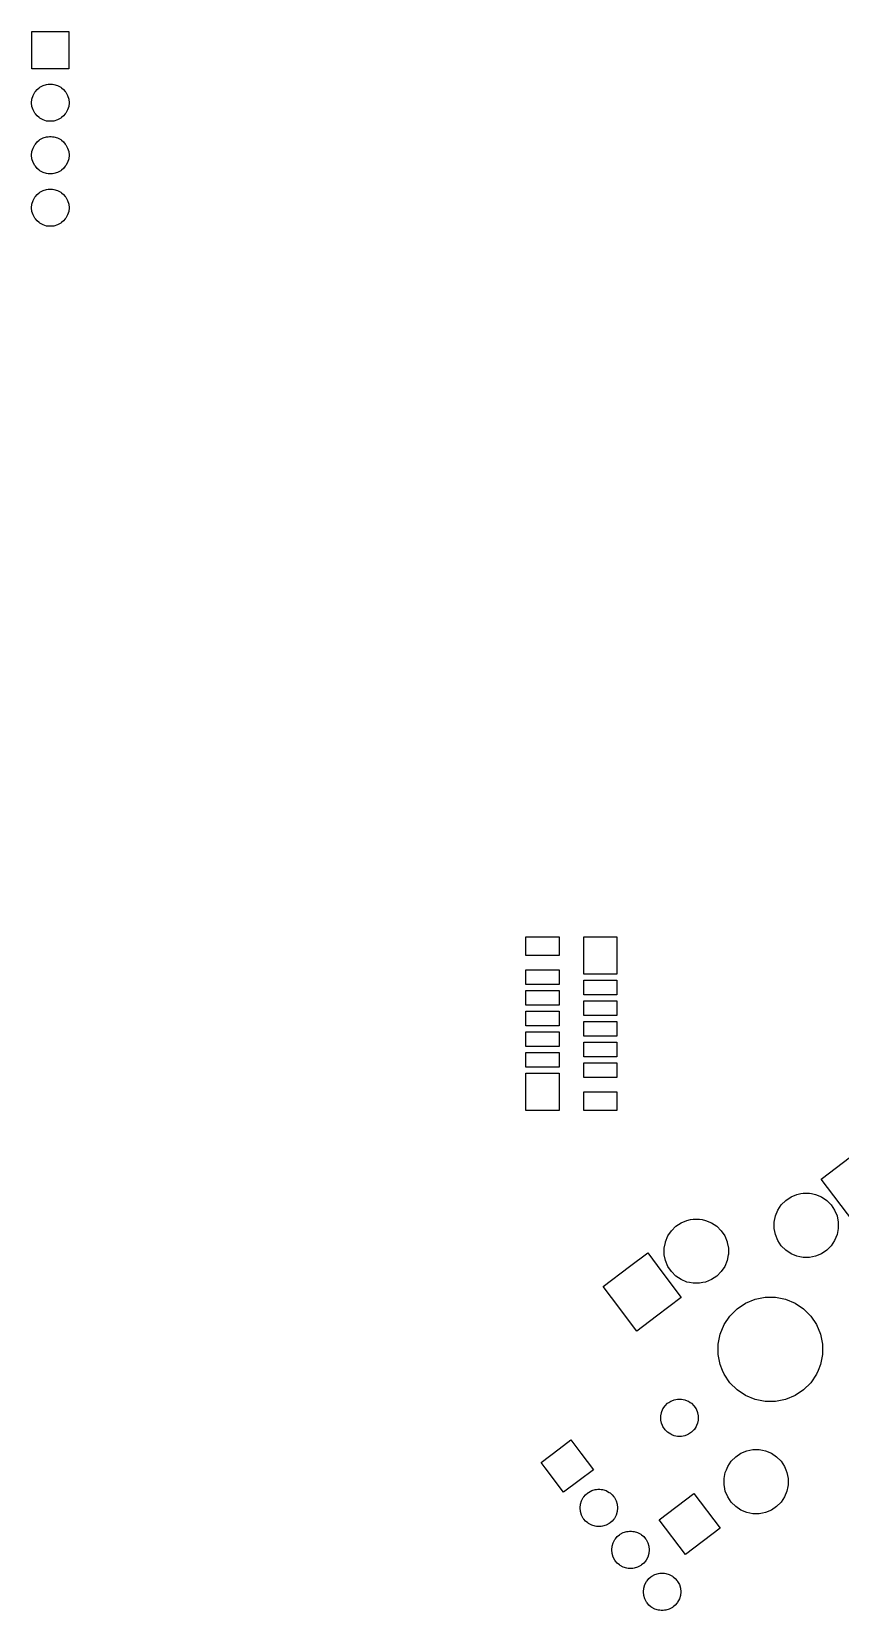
# Model space of a CAD drawing. Extents: x 0.1 to 11.1, y -13.3 to 4.6.
# Drawn here: x 5.599 to 7.139, y 1.577 to 4.584 of the extents above; entities that cross this region are included whole.
import ezdxf

# ---------------------------------------------------------------- set-up
doc = ezdxf.new("R2010")
doc.units = 0
doc.header["$MEASUREMENT"] = 0
doc.layers.add('BLACK', color=7, linetype='CONTINUOUS')

msp = doc.modelspace()

# ---------------------------------------------------------------- linework, layer by layer
at = {"layer": 'BLACK', "linetype": 'CONTINUOUS'}
for p, q in [((5.59957, 4.51295), (5.59957, 4.5839)), ((5.59957, 4.5839), (5.67051, 4.5839)), ((5.67051, 4.5839), (5.67051, 4.51295)), ((5.67051, 4.51295), (5.59957, 4.51295)), ((5.61524, 4.47806), (5.6214, 4.48136)), ((5.6214, 4.48136), (5.62809, 4.48338)), ((5.62809, 4.48338), (5.63069, 4.48364)), ((5.63069, 4.48364), (5.6333, 4.4839)), ((5.6333, 4.4839), (5.63678, 4.4839)), ((5.63678, 4.4839), (5.63939, 4.48364)), ((5.63939, 4.48364), (5.64199, 4.48338)), ((5.64199, 4.48338), (5.64868, 4.48136)), ((5.64868, 4.48136), (5.65484, 4.47806)), ((5.5994, 4.44843), (5.60008, 4.45538)), ((5.60008, 4.45538), (5.60211, 4.46207)), ((5.60211, 4.46207), (5.6054, 4.46823)), ((5.6054, 4.46823), (5.60656, 4.46964)), ((5.60656, 4.46964), (5.60984, 4.47363)), ((5.60984, 4.47363), (5.61383, 4.47691)), ((5.61383, 4.47691), (5.61524, 4.47806)), ((5.65484, 4.47806), (5.65625, 4.47691)), ((5.65625, 4.47691), (5.66024, 4.47363)), ((5.66024, 4.47363), (5.66352, 4.46964)), ((5.66352, 4.46964), (5.66468, 4.46823)), ((5.66468, 4.46823), (5.66797, 4.46207)), ((5.66797, 4.46207), (5.67, 4.45538)), ((5.67, 4.45538), (5.67068, 4.44843)), ((5.60008, 4.44147), (5.5994, 4.44843)), ((5.60211, 4.43478), (5.60008, 4.44147)), ((5.6054, 4.42862), (5.60211, 4.43478)), ((5.60656, 4.42722), (5.6054, 4.42862)), ((5.60984, 4.42322), (5.60656, 4.42722)), ((5.61383, 4.41994), (5.60984, 4.42322)), ((5.66024, 4.42322), (5.65625, 4.41994)), ((5.66352, 4.42722), (5.66024, 4.42322)), ((5.66468, 4.42862), (5.66352, 4.42722)), ((5.66797, 4.43478), (5.66468, 4.42862)), ((5.67, 4.44147), (5.66797, 4.43478)), ((5.67068, 4.44843), (5.67, 4.44147)), ((5.61524, 4.41879), (5.61383, 4.41994)), ((5.6214, 4.41549), (5.61524, 4.41879)), ((5.62809, 4.41347), (5.6214, 4.41549)), ((5.63069, 4.41321), (5.62809, 4.41347)), ((5.6333, 4.41295), (5.63069, 4.41321)), ((5.63678, 4.41295), (5.6333, 4.41295)), ((5.63939, 4.41321), (5.63678, 4.41295)), ((5.64199, 4.41347), (5.63939, 4.41321)), ((5.64868, 4.41549), (5.64199, 4.41347)), ((5.65484, 4.41879), (5.64868, 4.41549)), ((5.65625, 4.41994), (5.65484, 4.41879)), ((5.60008, 4.35538), (5.60211, 4.36207)), ((5.60211, 4.36207), (5.6054, 4.36823)), ((5.6054, 4.36823), (5.60656, 4.36963)), ((5.60656, 4.36963), (5.60984, 4.37363)), ((5.60984, 4.37363), (5.61383, 4.37691)), ((5.61383, 4.37691), (5.61524, 4.37806)), ((5.61524, 4.37806), (5.6214, 4.38136)), ((5.6214, 4.38136), (5.62809, 4.38338)), ((5.62809, 4.38338), (5.63069, 4.38364)), ((5.63069, 4.38364), (5.6333, 4.3839)), ((5.6333, 4.3839), (5.63678, 4.3839)), ((5.63678, 4.3839), (5.63939, 4.38364)), ((5.63939, 4.38364), (5.64199, 4.38338)), ((5.64199, 4.38338), (5.64868, 4.38136)), ((5.64868, 4.38136), (5.65484, 4.37806)), ((5.65484, 4.37806), (5.65625, 4.37691)), ((5.65625, 4.37691), (5.66024, 4.37363)), ((5.66024, 4.37363), (5.66352, 4.36963)), ((5.66352, 4.36963), (5.66468, 4.36823)), ((5.66468, 4.36823), (5.66797, 4.36207)), ((5.66797, 4.36207), (5.67, 4.35538)), ((5.5994, 4.34843), (5.60008, 4.35538)), ((5.60008, 4.34147), (5.5994, 4.34843)), ((5.60211, 4.33478), (5.60008, 4.34147)), ((5.6054, 4.32862), (5.60211, 4.33478)), ((5.66797, 4.33478), (5.66468, 4.32862)), ((5.67, 4.34147), (5.66797, 4.33478)), ((5.67, 4.35538), (5.67068, 4.34843)), ((5.67068, 4.34843), (5.67, 4.34147)), ((5.60656, 4.32722), (5.6054, 4.32862)), ((5.60984, 4.32322), (5.60656, 4.32722)), ((5.61383, 4.31994), (5.60984, 4.32322)), ((5.61524, 4.31879), (5.61383, 4.31994)), ((5.6214, 4.31549), (5.61524, 4.31879)), ((5.62809, 4.31347), (5.6214, 4.31549)), ((5.63069, 4.31321), (5.62809, 4.31347)), ((5.6333, 4.31295), (5.63069, 4.31321)), ((5.63678, 4.31295), (5.6333, 4.31295)), ((5.63939, 4.31321), (5.63678, 4.31295)), ((5.64199, 4.31347), (5.63939, 4.31321)), ((5.64868, 4.31549), (5.64199, 4.31347)), ((5.65484, 4.31879), (5.64868, 4.31549)), ((5.65625, 4.31994), (5.65484, 4.31879)), ((5.66024, 4.32322), (5.65625, 4.31994)), ((5.66352, 4.32722), (5.66024, 4.32322)), ((5.66468, 4.32862), (5.66352, 4.32722)), ((5.60656, 4.26964), (5.60984, 4.27363)), ((5.60984, 4.27363), (5.61383, 4.27691)), ((5.61383, 4.27691), (5.61524, 4.27806)), ((5.61524, 4.27806), (5.6214, 4.28136)), ((5.6214, 4.28136), (5.62809, 4.28338)), ((5.62809, 4.28338), (5.63069, 4.28364)), ((5.63069, 4.28364), (5.6333, 4.2839)), ((5.6333, 4.2839), (5.63678, 4.2839)), ((5.63678, 4.2839), (5.63939, 4.28364)), ((5.63939, 4.28364), (5.64199, 4.28338)), ((5.64199, 4.28338), (5.64868, 4.28136)), ((5.64868, 4.28136), (5.65484, 4.27806)), ((5.65484, 4.27806), (5.65625, 4.27691)), ((5.65625, 4.27691), (5.66024, 4.27363)), ((5.66024, 4.27363), (5.66352, 4.26964)), ((5.5994, 4.24843), (5.60008, 4.25538)), ((5.60008, 4.24147), (5.5994, 4.24843)), ((5.60008, 4.25538), (5.60211, 4.26207)), ((5.60211, 4.23478), (5.60008, 4.24147)), ((5.60211, 4.26207), (5.6054, 4.26823)), ((5.6054, 4.26823), (5.60656, 4.26964)), ((5.66352, 4.26964), (5.66468, 4.26823)), ((5.66468, 4.26823), (5.66797, 4.26207)), ((5.66797, 4.26207), (5.67, 4.25538)), ((5.67, 4.24147), (5.66797, 4.23478)), ((5.67, 4.25538), (5.67068, 4.24843)), ((5.67068, 4.24843), (5.67, 4.24147)), ((5.6054, 4.22862), (5.60211, 4.23478)), ((5.60656, 4.22722), (5.6054, 4.22862)), ((5.60984, 4.22322), (5.60656, 4.22722)), ((5.61383, 4.21994), (5.60984, 4.22322)), ((5.61524, 4.21879), (5.61383, 4.21994)), ((5.6214, 4.21549), (5.61524, 4.21879)), ((5.62809, 4.21347), (5.6214, 4.21549)), ((5.63069, 4.21321), (5.62809, 4.21347)), ((5.6333, 4.21295), (5.63069, 4.21321)), ((5.63678, 4.21295), (5.6333, 4.21295)), ((5.63939, 4.21321), (5.63678, 4.21295)), ((5.64199, 4.21347), (5.63939, 4.21321)), ((5.64868, 4.21549), (5.64199, 4.21347)), ((5.65484, 4.21879), (5.64868, 4.21549)), ((5.65625, 4.21994), (5.65484, 4.21879)), ((5.66024, 4.22322), (5.65625, 4.21994)), ((5.66352, 4.22722), (5.66024, 4.22322)), ((5.66468, 4.22862), (5.66352, 4.22722)), ((5.66797, 4.23478), (5.66468, 4.22862)), ((6.54051, 2.82398), (6.54051, 2.85949)), ((6.54051, 2.85949), (6.60358, 2.85949)), ((6.60358, 2.85949), (6.60358, 2.82398)), ((6.65075, 2.78854), (6.65075, 2.85949)), ((6.65075, 2.85949), (6.71382, 2.85949)), ((6.71382, 2.85949), (6.71382, 2.78854)), ((6.60358, 2.82398), (6.54051, 2.82398)), ((6.54051, 2.76886), (6.54051, 2.7965)), ((6.54051, 2.7965), (6.60358, 2.7965)), ((6.60358, 2.76886), (6.54051, 2.76886)), ((6.60358, 2.7965), (6.60358, 2.76886)), ((6.71382, 2.78854), (6.65075, 2.78854)), ((6.65075, 2.74917), (6.65075, 2.77681)), ((6.65075, 2.77681), (6.71382, 2.77681)), ((6.71382, 2.77681), (6.71382, 2.74917)), ((6.54051, 2.72949), (6.54051, 2.75713)), ((6.54051, 2.75713), (6.60358, 2.75713)), ((6.60358, 2.75713), (6.60358, 2.72949)), ((6.71382, 2.74917), (6.65075, 2.74917)), ((6.65075, 2.7098), (6.65075, 2.73744)), ((6.65075, 2.73744), (6.71382, 2.73744)), ((6.71382, 2.73744), (6.71382, 2.7098)), ((6.60358, 2.72949), (6.54051, 2.72949)), ((6.54051, 2.69012), (6.54051, 2.71776)), ((6.54051, 2.71776), (6.60358, 2.71776)), ((6.60358, 2.71776), (6.60358, 2.69012)), ((6.71382, 2.7098), (6.65075, 2.7098)), ((6.60358, 2.69012), (6.54051, 2.69012)), ((6.54051, 2.65075), (6.54051, 2.67839)), ((6.54051, 2.67839), (6.60358, 2.67839)), ((6.60358, 2.67839), (6.60358, 2.65075)), ((6.65075, 2.67043), (6.65075, 2.69807)), ((6.65075, 2.69807), (6.71382, 2.69807)), ((6.71382, 2.69807), (6.71382, 2.67043)), ((6.60358, 2.65075), (6.54051, 2.65075)), ((6.71382, 2.67043), (6.65075, 2.67043)), ((6.65075, 2.63106), (6.65075, 2.6587)), ((6.65075, 2.6587), (6.71382, 2.6587)), ((6.71382, 2.6587), (6.71382, 2.63106)), ((6.54051, 2.61138), (6.54051, 2.63902)), ((6.54051, 2.63902), (6.60358, 2.63902)), ((6.60358, 2.63902), (6.60358, 2.61138)), ((6.71382, 2.63106), (6.65075, 2.63106)), ((6.65075, 2.59169), (6.65075, 2.61933)), ((6.65075, 2.61933), (6.71382, 2.61933)), ((6.71382, 2.61933), (6.71382, 2.59169)), ((6.60358, 2.61138), (6.54051, 2.61138)), ((6.54051, 2.5287), (6.54051, 2.59965)), ((6.54051, 2.59965), (6.60358, 2.59965)), ((6.60358, 2.59965), (6.60358, 2.5287)), ((6.71382, 2.59169), (6.65075, 2.59169)), ((6.65075, 2.5287), (6.65075, 2.56421)), ((6.65075, 2.56421), (6.71382, 2.56421)), ((6.71382, 2.56421), (6.71382, 2.5287)), ((6.60358, 2.5287), (6.54051, 2.5287)), ((6.71382, 2.5287), (6.65075, 2.5287)), ((7.10278, 2.39816), (7.15884, 2.44041)), ((7.12701, 2.366), (7.10278, 2.39816)), ((7.10278, 2.39816), (7.10278, 2.39816)), ((7.02018, 2.33902), (7.02686, 2.34902)), ((7.02686, 2.34902), (7.03537, 2.35753)), ((7.03537, 2.35753), (7.04537, 2.36421)), ((7.04537, 2.36421), (7.05648, 2.36881)), ((7.05648, 2.36881), (7.06429, 2.37037)), ((7.06429, 2.37037), (7.06828, 2.37116)), ((7.06828, 2.37116), (7.08031, 2.37116)), ((7.08031, 2.37116), (7.08429, 2.37037)), ((7.08429, 2.37037), (7.0921, 2.36881)), ((7.0921, 2.36881), (7.10322, 2.36421)), ((7.10322, 2.36421), (7.11322, 2.35753)), ((7.11322, 2.35753), (7.12172, 2.34902)), ((7.12172, 2.34902), (7.12841, 2.33902)), ((7.1668, 2.31321), (7.12701, 2.366)), ((6.83603, 2.31492), (6.84714, 2.31952)), ((6.84714, 2.31952), (6.85374, 2.32083)), ((6.85374, 2.32083), (6.85894, 2.32187)), ((6.85894, 2.32187), (6.87097, 2.32187)), ((6.87097, 2.32187), (6.87617, 2.32083)), ((6.87617, 2.32083), (6.88277, 2.31952)), ((6.88277, 2.31952), (6.89388, 2.31492)), ((7.01323, 2.31611), (7.01558, 2.32791)), ((7.01323, 2.30408), (7.01323, 2.31611)), ((7.01558, 2.32791), (7.02018, 2.33902)), ((7.12841, 2.33902), (7.13301, 2.32791)), ((7.13301, 2.32791), (7.13536, 2.31611)), ((7.13536, 2.31611), (7.13536, 2.30408)), ((6.80624, 2.27861), (6.81084, 2.28973)), ((6.81084, 2.28973), (6.81753, 2.29973)), ((6.81753, 2.29973), (6.82603, 2.30823)), ((6.82603, 2.30823), (6.83603, 2.31492)), ((6.89388, 2.31492), (6.90388, 2.30823)), ((6.90388, 2.30823), (6.91239, 2.29973)), ((6.91239, 2.29973), (6.91907, 2.28973)), ((6.91907, 2.28973), (6.92367, 2.27861)), ((7.01558, 2.29229), (7.01323, 2.30408)), ((7.02018, 2.28117), (7.01558, 2.29229)), ((7.13301, 2.29229), (7.12841, 2.28117)), ((7.13536, 2.30408), (7.13301, 2.29229)), ((6.73784, 2.23162), (6.77245, 2.2577)), ((6.77245, 2.2577), (6.77245, 2.2577)), ((6.77245, 2.2577), (6.79954, 2.22175)), ((6.80389, 2.26682), (6.80603, 2.27758)), ((6.80389, 2.25479), (6.80389, 2.26682)), ((6.80603, 2.27758), (6.80624, 2.27861)), ((6.92367, 2.27861), (6.92388, 2.27758)), ((6.92388, 2.27758), (6.92602, 2.26682)), ((6.92602, 2.26682), (6.92602, 2.25479)), ((7.02686, 2.27117), (7.02018, 2.28117)), ((7.03537, 2.26267), (7.02686, 2.27117)), ((7.04537, 2.25598), (7.03537, 2.26267)), ((7.05648, 2.25138), (7.04537, 2.25598)), ((7.10322, 2.25598), (7.0921, 2.25138)), ((7.11322, 2.26267), (7.10322, 2.25598)), ((7.12172, 2.27117), (7.11322, 2.26267)), ((7.12841, 2.28117), (7.12172, 2.27117)), ((6.68749, 2.19368), (6.73784, 2.23162)), ((6.8041, 2.25375), (6.80389, 2.25479)), ((6.80624, 2.24299), (6.8041, 2.25375)), ((6.81084, 2.23188), (6.80624, 2.24299)), ((6.81753, 2.22188), (6.81084, 2.23188)), ((6.91907, 2.23188), (6.91239, 2.22188)), ((6.92367, 2.24299), (6.91907, 2.23188)), ((6.92581, 2.25375), (6.92367, 2.24299)), ((6.92602, 2.25479), (6.92581, 2.25375)), ((7.06238, 2.25021), (7.05648, 2.25138)), ((7.06828, 2.24903), (7.06238, 2.25021)), ((7.08031, 2.24903), (7.06828, 2.24903)), ((7.08621, 2.25021), (7.08031, 2.24903)), ((7.0921, 2.25138), (7.08621, 2.25021)), ((6.79954, 2.22175), (6.83647, 2.17274)), ((6.82603, 2.21337), (6.81753, 2.22188)), ((6.83603, 2.20669), (6.82603, 2.21337)), ((6.84714, 2.20209), (6.83603, 2.20669)), ((6.85235, 2.20105), (6.84714, 2.20209)), ((6.85894, 2.19974), (6.85235, 2.20105)), ((6.87097, 2.19974), (6.85894, 2.19974)), ((6.87756, 2.20105), (6.87097, 2.19974)), ((6.88277, 2.20209), (6.87756, 2.20105)), ((6.89388, 2.20669), (6.88277, 2.20209)), ((6.90388, 2.21337), (6.89388, 2.20669)), ((6.91239, 2.22188), (6.90388, 2.21337)), ((6.70327, 2.17274), (6.68749, 2.19368)), ((6.68749, 2.19368), (6.68749, 2.19368)), ((6.75151, 2.10872), (6.70327, 2.17274)), ((6.83647, 2.17274), (6.7892, 2.13712)), ((6.83647, 2.17274), (6.83647, 2.17274)), ((6.95883, 2.16185), (6.97692, 2.16935)), ((6.97692, 2.16935), (6.99614, 2.17317)), ((6.99614, 2.17317), (7.01573, 2.17317)), ((7.01573, 2.17317), (7.03494, 2.16935)), ((7.03494, 2.16935), (7.05304, 2.16185)), ((6.7892, 2.13712), (6.75151, 2.10872)), ((6.9178, 2.12083), (6.92869, 2.13712)), ((6.92869, 2.13712), (6.94254, 2.15097)), ((6.94254, 2.15097), (6.95883, 2.16185)), ((6.95883, 2.16185), (6.95883, 2.16185)), ((7.05304, 2.16185), (7.05304, 2.16185)), ((7.05304, 2.16185), (7.06933, 2.15097)), ((7.06933, 2.15097), (7.08318, 2.13712)), ((7.08318, 2.13712), (7.09406, 2.12083)), ((6.75151, 2.10872), (6.75151, 2.10872)), ((6.91031, 2.10273), (6.9178, 2.12083)), ((6.9178, 2.12083), (6.9178, 2.12083)), ((7.09406, 2.12083), (7.09406, 2.12083)), ((7.09406, 2.12083), (7.10156, 2.10273)), ((6.90648, 2.08352), (6.91031, 2.10273)), ((6.90648, 2.06393), (6.90648, 2.08352)), ((7.10156, 2.10273), (7.10538, 2.08352)), ((7.10538, 2.08352), (7.10538, 2.06393)), ((6.91031, 2.04471), (6.90648, 2.06393)), ((7.10538, 2.06393), (7.10156, 2.04471)), ((6.91507, 2.0332), (6.91031, 2.04471)), ((6.9178, 2.02661), (6.91507, 2.0332)), ((6.92869, 2.01033), (6.9178, 2.02661)), ((7.09406, 2.02661), (7.08318, 2.01033)), ((7.09679, 2.0332), (7.09406, 2.02661)), ((7.10156, 2.04471), (7.09679, 2.0332)), ((6.94254, 1.99647), (6.92869, 2.01033)), ((6.95883, 1.98559), (6.94254, 1.99647)), ((6.97692, 1.97809), (6.95883, 1.98559)), ((6.95883, 1.98559), (6.95883, 1.98559)), ((6.95883, 1.98559), (6.95883, 1.98559)), ((7.05304, 1.98559), (7.03494, 1.97809)), ((7.06933, 1.99647), (7.05304, 1.98559)), ((7.05304, 1.98559), (7.05304, 1.98559)), ((7.05304, 1.98559), (7.05304, 1.98559)), ((7.08318, 2.01033), (7.06933, 1.99647)), ((6.79886, 1.95376), (6.80153, 1.96023)), ((6.80153, 1.96023), (6.80542, 1.96604)), ((6.80153, 1.96023), (6.80153, 1.96023)), ((6.80542, 1.96604), (6.81036, 1.97099)), ((6.80542, 1.96604), (6.80542, 1.96604)), ((6.81036, 1.97099), (6.81239, 1.97234)), ((6.81239, 1.97234), (6.81618, 1.97487)), ((6.81618, 1.97487), (6.81833, 1.97577)), ((6.81833, 1.97577), (6.82264, 1.97755)), ((6.82264, 1.97755), (6.82607, 1.97823)), ((6.82607, 1.97823), (6.8295, 1.97891)), ((6.8295, 1.97891), (6.8365, 1.97891)), ((6.8365, 1.97891), (6.83993, 1.97823)), ((6.83993, 1.97823), (6.84336, 1.97755)), ((6.84336, 1.97755), (6.84766, 1.97577)), ((6.84766, 1.97577), (6.84982, 1.97487)), ((6.84982, 1.97487), (6.85361, 1.97234)), ((6.85361, 1.97234), (6.85563, 1.97099)), ((6.85563, 1.97099), (6.86058, 1.96604)), ((6.86058, 1.96604), (6.86058, 1.96604)), ((6.86058, 1.96604), (6.86447, 1.96023)), ((6.86447, 1.96023), (6.86447, 1.96023)), ((6.86447, 1.96023), (6.86714, 1.95376)), ((6.99614, 1.97427), (6.97692, 1.97809)), ((7.01573, 1.97427), (6.99614, 1.97427)), ((7.03494, 1.97809), (7.01573, 1.97427)), ((6.79749, 1.9469), (6.79865, 1.95273)), ((6.79749, 1.93991), (6.79749, 1.9469)), ((6.7977, 1.93887), (6.79749, 1.93991)), ((6.79886, 1.93305), (6.7977, 1.93887)), ((6.79865, 1.95273), (6.79886, 1.95376)), ((6.80064, 1.92874), (6.79886, 1.93305)), ((6.80153, 1.92659), (6.80064, 1.92874)), ((6.80539, 1.92081), (6.80153, 1.92659)), ((6.86447, 1.92659), (6.86061, 1.92081)), ((6.86536, 1.92874), (6.86447, 1.92659)), ((6.86714, 1.93305), (6.86536, 1.92874)), ((6.86714, 1.95376), (6.86735, 1.95273)), ((6.8683, 1.93887), (6.86714, 1.93305)), ((6.86735, 1.95273), (6.86851, 1.9469)), ((6.86851, 1.93991), (6.8683, 1.93887)), ((6.86851, 1.9469), (6.86851, 1.93991)), ((6.60391, 1.8844), (6.62627, 1.90125)), ((6.62627, 1.90125), (6.62627, 1.90125)), ((6.62627, 1.90125), (6.64545, 1.8758)), ((6.80542, 1.92077), (6.80539, 1.92081)), ((6.81036, 1.91583), (6.80542, 1.92077)), ((6.81618, 1.91194), (6.81036, 1.91583)), ((6.81036, 1.91583), (6.81036, 1.91583)), ((6.81833, 1.91105), (6.81618, 1.91194)), ((6.82264, 1.90926), (6.81833, 1.91105)), ((6.82607, 1.90858), (6.82264, 1.90926)), ((6.8295, 1.9079), (6.82607, 1.90858)), ((6.8365, 1.9079), (6.8295, 1.9079)), ((6.83993, 1.90858), (6.8365, 1.9079)), ((6.84336, 1.90926), (6.83993, 1.90858)), ((6.84766, 1.91105), (6.84336, 1.90926)), ((6.84982, 1.91194), (6.84766, 1.91105)), ((6.85563, 1.91583), (6.84982, 1.91194)), ((6.86058, 1.92077), (6.85563, 1.91583)), ((6.85563, 1.91583), (6.85563, 1.91583)), ((6.86061, 1.92081), (6.86058, 1.92077)), ((6.56961, 1.85856), (6.60391, 1.8844)), ((6.64545, 1.8758), (6.66897, 1.84459)), ((6.93151, 1.86062), (6.94002, 1.86912)), ((6.94002, 1.86912), (6.95002, 1.8758)), ((6.95002, 1.8758), (6.96113, 1.88041)), ((6.96113, 1.88041), (6.96703, 1.88158)), ((6.96703, 1.88158), (6.97293, 1.88275)), ((6.97293, 1.88275), (6.98496, 1.88275)), ((6.98496, 1.88275), (6.99086, 1.88158)), ((6.99086, 1.88158), (6.99676, 1.88041)), ((6.99676, 1.88041), (7.00787, 1.8758)), ((7.00787, 1.8758), (7.01787, 1.86912)), ((7.01787, 1.86912), (7.02638, 1.86062)), ((6.57749, 1.8481), (6.56961, 1.85856)), ((6.56961, 1.85856), (6.56961, 1.85856)), ((6.61231, 1.8019), (6.57749, 1.8481)), ((6.66897, 1.84459), (6.64201, 1.82428)), ((6.66897, 1.84459), (6.66897, 1.84459)), ((6.91788, 1.82771), (6.92023, 1.8395)), ((6.92023, 1.8395), (6.92234, 1.84459)), ((6.92234, 1.84459), (6.92483, 1.85062)), ((6.92483, 1.85062), (6.93151, 1.86062)), ((7.02638, 1.86062), (7.03306, 1.85062)), ((7.03306, 1.85062), (7.03555, 1.84459)), ((7.03555, 1.84459), (7.03766, 1.8395)), ((7.03766, 1.8395), (7.04001, 1.82771)), ((6.64201, 1.82428), (6.61231, 1.8019)), ((6.66275, 1.803), (6.66583, 1.80464)), ((6.66583, 1.80464), (6.67252, 1.80667)), ((6.66583, 1.80464), (6.66583, 1.80464)), ((6.67252, 1.80667), (6.67512, 1.80693)), ((6.67512, 1.80693), (6.67773, 1.80718)), ((6.67773, 1.80718), (6.68122, 1.80718)), ((6.68122, 1.80718), (6.68382, 1.80693)), ((6.68382, 1.80693), (6.68643, 1.80667)), ((6.68643, 1.80667), (6.69311, 1.80464)), ((6.69311, 1.80464), (6.69311, 1.80464)), ((6.69311, 1.80464), (6.69619, 1.803)), ((6.91788, 1.81568), (6.91788, 1.82771)), ((6.9185, 1.81258), (6.91788, 1.81568)), ((6.92023, 1.80388), (6.9185, 1.81258)), ((7.03939, 1.81258), (7.03766, 1.80388)), ((7.04001, 1.81568), (7.03939, 1.81258)), ((7.04001, 1.82771), (7.04001, 1.81568)), ((6.61231, 1.8019), (6.61231, 1.8019)), ((6.64383, 1.77171), (6.64451, 1.77867)), ((6.64451, 1.77867), (6.64654, 1.78535)), ((6.64654, 1.78535), (6.64984, 1.79151)), ((6.64984, 1.79151), (6.65099, 1.79292)), ((6.65099, 1.79292), (6.65427, 1.79692)), ((6.65427, 1.79692), (6.65826, 1.80019)), ((6.65826, 1.80019), (6.65967, 1.80135)), ((6.65967, 1.80135), (6.66275, 1.803)), ((6.69619, 1.803), (6.69928, 1.80135)), ((6.69928, 1.80135), (6.70068, 1.80019)), ((6.70068, 1.80019), (6.70468, 1.79692)), ((6.70468, 1.79692), (6.70796, 1.79292)), ((6.70796, 1.79292), (6.70911, 1.79151)), ((6.70911, 1.79151), (6.7124, 1.78535)), ((6.7124, 1.78535), (6.71443, 1.77867)), ((6.71443, 1.77867), (6.71512, 1.77171)), ((6.79441, 1.74923), (6.8605, 1.79904)), ((6.8605, 1.79904), (6.9103, 1.73294)), ((6.92483, 1.79277), (6.92023, 1.80388)), ((6.93151, 1.78277), (6.92483, 1.79277)), ((6.94002, 1.77426), (6.93151, 1.78277)), ((7.02638, 1.78277), (7.01787, 1.77426)), ((7.03306, 1.79277), (7.02638, 1.78277)), ((7.03766, 1.80388), (7.03306, 1.79277)), ((6.64451, 1.76476), (6.64383, 1.77171)), ((6.64654, 1.75807), (6.64451, 1.76476)), ((6.64984, 1.75191), (6.64654, 1.75807)), ((6.65099, 1.7505), (6.64984, 1.75191)), ((6.65427, 1.74651), (6.65099, 1.7505)), ((6.65826, 1.74323), (6.65427, 1.74651)), ((6.70468, 1.74651), (6.70068, 1.74323)), ((6.70796, 1.7505), (6.70468, 1.74651)), ((6.70911, 1.75191), (6.70796, 1.7505)), ((6.7124, 1.75807), (6.70911, 1.75191)), ((6.71443, 1.76476), (6.7124, 1.75807)), ((6.71512, 1.77171), (6.71443, 1.76476)), ((6.84421, 1.68314), (6.79441, 1.74923)), ((6.95002, 1.76758), (6.94002, 1.77426)), ((6.96113, 1.76297), (6.95002, 1.76758)), ((6.96703, 1.7618), (6.96113, 1.76297)), ((6.97293, 1.76063), (6.96703, 1.7618)), ((6.98496, 1.76063), (6.97293, 1.76063)), ((6.99086, 1.7618), (6.98496, 1.76063)), ((6.99676, 1.76297), (6.99086, 1.7618)), ((7.00787, 1.76758), (6.99676, 1.76297)), ((7.01787, 1.77426), (7.00787, 1.76758)), ((6.65967, 1.74207), (6.65826, 1.74323)), ((6.66583, 1.73878), (6.65967, 1.74207)), ((6.67252, 1.73675), (6.66583, 1.73878)), ((6.67512, 1.7365), (6.67252, 1.73675)), ((6.67773, 1.73624), (6.67512, 1.7365)), ((6.68122, 1.73624), (6.67773, 1.73624)), ((6.68382, 1.7365), (6.68122, 1.73624)), ((6.68643, 1.73675), (6.68382, 1.7365)), ((6.69311, 1.73878), (6.68643, 1.73675)), ((6.69928, 1.74207), (6.69311, 1.73878)), ((6.70068, 1.74323), (6.69928, 1.74207)), ((6.71117, 1.71306), (6.71445, 1.71705)), ((6.71445, 1.71705), (6.71844, 1.72033)), ((6.71844, 1.72033), (6.71985, 1.72148)), ((6.71985, 1.72148), (6.72601, 1.72478)), ((6.72601, 1.72478), (6.7327, 1.72681)), ((6.7327, 1.72681), (6.73531, 1.72706)), ((6.73531, 1.72706), (6.73791, 1.72732)), ((6.73791, 1.72732), (6.7414, 1.72732)), ((6.7414, 1.72732), (6.744, 1.72706)), ((6.744, 1.72706), (6.74661, 1.72681)), ((6.74661, 1.72681), (6.75329, 1.72478)), ((6.75329, 1.72478), (6.75946, 1.72148)), ((6.75946, 1.72148), (6.76086, 1.72033)), ((6.76086, 1.72033), (6.76486, 1.71705)), ((6.76486, 1.71705), (6.76814, 1.71306)), ((6.9103, 1.73294), (6.84421, 1.68314)), ((6.70401, 1.69185), (6.7047, 1.6988)), ((6.7047, 1.68489), (6.70401, 1.69185)), ((6.7047, 1.6988), (6.70672, 1.70549)), ((6.70672, 1.67821), (6.7047, 1.68489)), ((6.70672, 1.70549), (6.71002, 1.71165)), ((6.71002, 1.71165), (6.71117, 1.71306)), ((6.76814, 1.71306), (6.76929, 1.71165)), ((6.76929, 1.71165), (6.77259, 1.70549)), ((6.77259, 1.70549), (6.77461, 1.6988)), ((6.77461, 1.68489), (6.77259, 1.67821)), ((6.77461, 1.6988), (6.7753, 1.69185)), ((6.7753, 1.69185), (6.77461, 1.68489)), ((6.71002, 1.67204), (6.70672, 1.67821)), ((6.71117, 1.67064), (6.71002, 1.67204)), ((6.71445, 1.66664), (6.71117, 1.67064)), ((6.71844, 1.66337), (6.71445, 1.66664)), ((6.71985, 1.66221), (6.71844, 1.66337)), ((6.72601, 1.65892), (6.71985, 1.66221)), ((6.7327, 1.65689), (6.72601, 1.65892)), ((6.73531, 1.65663), (6.7327, 1.65689)), ((6.73791, 1.65638), (6.73531, 1.65663)), ((6.7414, 1.65638), (6.73791, 1.65638)), ((6.744, 1.65663), (6.7414, 1.65638)), ((6.74661, 1.65689), (6.744, 1.65663)), ((6.75329, 1.65892), (6.74661, 1.65689)), ((6.75946, 1.66221), (6.75329, 1.65892)), ((6.76086, 1.66337), (6.75946, 1.66221)), ((6.76486, 1.66664), (6.76086, 1.66337)), ((6.76814, 1.67064), (6.76486, 1.66664)), ((6.76929, 1.67204), (6.76814, 1.67064)), ((6.77259, 1.67821), (6.76929, 1.67204)), ((6.76488, 1.61894), (6.7669, 1.62562)), ((6.7669, 1.62562), (6.7702, 1.63179)), ((6.7702, 1.63179), (6.77135, 1.63319)), ((6.77135, 1.63319), (6.77463, 1.63719)), ((6.77463, 1.63719), (6.77863, 1.64047)), ((6.77863, 1.64047), (6.78003, 1.64162)), ((6.78003, 1.64162), (6.7862, 1.64491)), ((6.7862, 1.64491), (6.79288, 1.64694)), ((6.79288, 1.64694), (6.79549, 1.6472)), ((6.79549, 1.6472), (6.79809, 1.64746)), ((6.79809, 1.64746), (6.80158, 1.64746)), ((6.80158, 1.64746), (6.80418, 1.6472)), ((6.80418, 1.6472), (6.80679, 1.64694)), ((6.80679, 1.64694), (6.81348, 1.64491)), ((6.81348, 1.64491), (6.81964, 1.64162)), ((6.81964, 1.64162), (6.82105, 1.64047)), ((6.82105, 1.64047), (6.82504, 1.63719)), ((6.82504, 1.63719), (6.82832, 1.63319)), ((6.82832, 1.63319), (6.82947, 1.63179)), ((6.82947, 1.63179), (6.83277, 1.62562)), ((6.83277, 1.62562), (6.83479, 1.61894)), ((6.76419, 1.61198), (6.76488, 1.61894)), ((6.76488, 1.60503), (6.76419, 1.61198)), ((6.7669, 1.59834), (6.76488, 1.60503)), ((6.7702, 1.59218), (6.7669, 1.59834)), ((6.83277, 1.59834), (6.82947, 1.59218)), ((6.83479, 1.60503), (6.83277, 1.59834)), ((6.83479, 1.61894), (6.83548, 1.61198)), ((6.83548, 1.61198), (6.83479, 1.60503)), ((6.77135, 1.59077), (6.7702, 1.59218)), ((6.77463, 1.58678), (6.77135, 1.59077)), ((6.77863, 1.5835), (6.77463, 1.58678)), ((6.78003, 1.58235), (6.77863, 1.5835)), ((6.7862, 1.57905), (6.78003, 1.58235)), ((6.79288, 1.57702), (6.7862, 1.57905)), ((6.79549, 1.57677), (6.79288, 1.57702)), ((6.79809, 1.57651), (6.79549, 1.57677)), ((6.80158, 1.57651), (6.79809, 1.57651)), ((6.80418, 1.57677), (6.80158, 1.57651)), ((6.80679, 1.57702), (6.80418, 1.57677)), ((6.81348, 1.57905), (6.80679, 1.57702)), ((6.81964, 1.58235), (6.81348, 1.57905)), ((6.82105, 1.5835), (6.81964, 1.58235)), ((6.82504, 1.58678), (6.82105, 1.5835)), ((6.82832, 1.59077), (6.82504, 1.58678)), ((6.82947, 1.59218), (6.82832, 1.59077))]:
    msp.add_line(p, q, dxfattribs=at)

doc.saveas('drawing.dxf')
